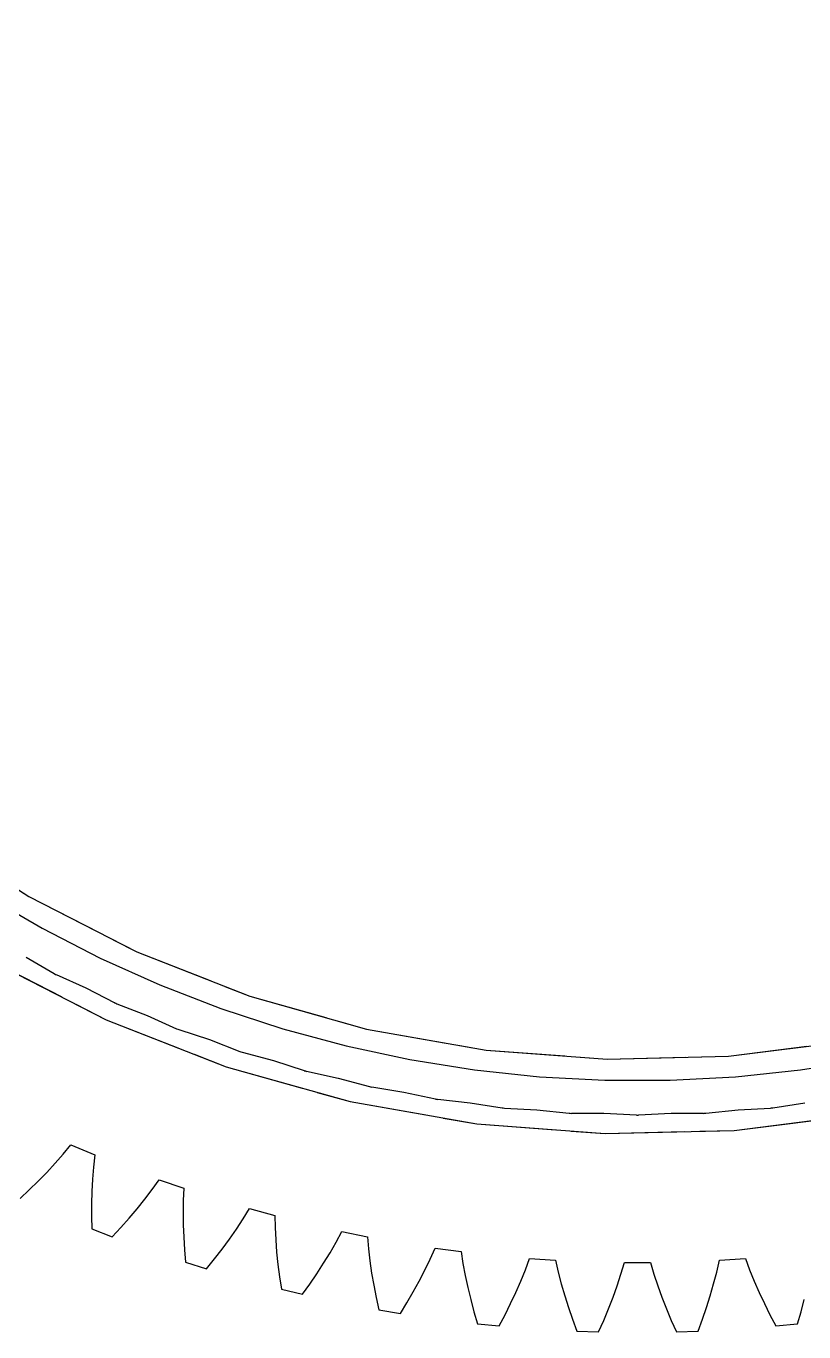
# Model space of a CAD drawing. Header units: millimetres. Extents: x -37 to 135, y -32 to 86.
# Drawn here: x -9.85 to 2.68, y 36.69 to 57.73 of the extents above; entities that cross this region are included whole.
import ezdxf

# ---------------------------------------------------------------- set-up
doc = ezdxf.new("R2010")
doc.units = ezdxf.units.MM
doc.linetypes.add('DASHED', pattern=[1.524, 1.27, -0.254])
doc.layers.add('HIDDEN', color=8, linetype='DASHED')
doc.layers.add('VISIBLE', color=7, linetype='CONTINUOUS')

msp = doc.modelspace()

# ---------------------------------------------------------------- linework, layer by layer
at = {"layer": 'HIDDEN'}
for points in [[(-20.77621, 59.64493), (-20.56973, 57.58144), (-20.15881, 55.54876), (-19.54755, 53.5671), (-18.74201, 51.65615), (-17.75021, 49.8349), (-16.582, 48.12145), (-15.24899, 46.53283), (-13.76443, 45.08483), (-12.14307, 43.79184), (-10.40103, 42.66671), (-8.55562, 41.72062), (-6.62518, 40.96298), (-4.6289, 40.40131), (-2.58661, 40.0412), (-0.51861, 39.88623), (1.55454, 39.93793), (3.61224, 40.19579)], [(-19.38313, 57.76029), (-18.99592, 55.84487), (-18.41992, 53.97752), (-17.66085, 52.17681), (-16.72627, 50.46062), (-15.62544, 48.84601), (-14.36933, 47.34904), (-12.97041, 45.98457), (-11.44258, 44.76616), (-9.80103, 43.70594), (-8.06208, 42.81443), (-6.243, 42.10049), (-4.36187, 41.57122), (-2.43739, 41.23189), (-0.48869, 41.08585), (1.46486, 41.13457), (3.40386, 41.37756)], [(-10.49829, 43.7265), (-9.58884, 43.19608)], [(-10.49829, 43.7265), (-9.58884, 43.19608)], [(-9.58884, 43.19608), (-8.65266, 42.71439)], [(-9.58884, 43.19608), (-8.65266, 42.71439)], [(-9.84537, 42.72828), (-9.39368, 42.46484)], [(-9.84537, 42.72828), (-9.39368, 42.46484)], [(-8.65266, 42.71439), (-7.69237, 42.28278)], [(-8.65266, 42.71439), (-7.69237, 42.28278)], [(-9.39368, 42.46484), (-9.39447, 42.46307)], [(-9.39368, 42.46484), (-9.39447, 42.46307)], [(-9.39447, 42.46307), (-9.37783, 42.45559)], [(-9.39447, 42.46307), (-9.37783, 42.45559)], [(-9.37783, 42.45559), (-9.36206, 42.4464)], [(-9.37783, 42.45559), (-9.36206, 42.4464)], [(-9.36109, 42.44807), (-9.36206, 42.4464)], [(-9.36109, 42.44807), (-9.36206, 42.4464)], [(-9.36109, 42.44807), (-8.88415, 42.23371)], [(-9.36109, 42.44807), (-8.88415, 42.23371)], [(-8.88415, 42.23371), (-8.41918, 41.99447)], [(-8.88415, 42.23371), (-8.41918, 41.99447)], [(-7.69237, 42.28278), (-6.71063, 41.90246)], [(-7.69237, 42.28278), (-6.71063, 41.90246)], [(-8.41918, 41.99447), (-8.41988, 41.99267)], [(-8.41918, 41.99447), (-8.41988, 41.99267)], [(-8.41988, 41.99267), (-8.40286, 41.98607)], [(-8.41988, 41.99267), (-8.40286, 41.98607)], [(-8.40286, 41.98607), (-8.38664, 41.97773)], [(-8.40286, 41.98607), (-8.38664, 41.97773)], [(-8.38575, 41.97945), (-8.38664, 41.97773)], [(-8.38575, 41.97945), (-8.38664, 41.97773)], [(-8.38575, 41.97945), (-7.89816, 41.79055)], [(-8.38575, 41.97945), (-7.89816, 41.79055)], [(-6.71063, 41.90246), (-5.71019, 41.57447)], [(-6.71063, 41.90246), (-5.71019, 41.57447)], [(-7.89816, 41.79055), (-7.42122, 41.57619)], [(-7.89816, 41.79055), (-7.42122, 41.57619)], [(-7.42122, 41.57619), (-7.42182, 41.57435)], [(-7.42122, 41.57619), (-7.42182, 41.57435)], [(-7.42182, 41.57435), (-7.40448, 41.56867)], [(-7.42182, 41.57435), (-7.40448, 41.56867)], [(-7.40448, 41.56867), (-7.38783, 41.56118)], [(-7.40448, 41.56867), (-7.38783, 41.56118)], [(-7.38704, 41.56295), (-7.38783, 41.56118)], [(-7.38704, 41.56295), (-7.38783, 41.56118)], [(-7.38704, 41.56295), (-6.89016, 41.40005)], [(-7.38704, 41.56295), (-6.89016, 41.40005)], [(-5.71019, 41.57447), (-4.69383, 41.29974)], [(-5.71019, 41.57447), (-4.69383, 41.29974)], [(-6.89016, 41.40005), (-6.40257, 41.21116)], [(-6.89016, 41.40005), (-6.40257, 41.21116)], [(-4.69383, 41.29974), (-3.6644, 41.07903)], [(-4.69383, 41.29974), (-3.6644, 41.07903)], [(-6.40257, 41.21116), (-6.40307, 41.20929)], [(-6.40257, 41.21116), (-6.40307, 41.20929)], [(-6.40307, 41.20929), (-6.38546, 41.20453)], [(-6.40307, 41.20929), (-6.38546, 41.20453)], [(-6.38546, 41.20453), (-6.36844, 41.19794)], [(-6.38546, 41.20453), (-6.36844, 41.19794)], [(-6.36774, 41.19974), (-6.36844, 41.19794)], [(-6.36774, 41.19974), (-6.36844, 41.19794)], [(-6.36774, 41.19974), (-5.86295, 41.06329)], [(-6.36774, 41.19974), (-5.86295, 41.06329)], [(-5.86295, 41.06329), (-5.36607, 40.90039)], [(-5.86295, 41.06329), (-5.36607, 40.90039)], [(-3.6644, 41.07903), (-2.62475, 40.91296)], [(-3.6644, 41.07903), (-2.62475, 40.91296)], [(2.62475, 40.91296), (3.6644, 41.07903)], [(2.62475, 40.91296), (3.6644, 41.07903)], [(-5.36607, 40.90039), (-5.36648, 40.8985)], [(-5.36607, 40.90039), (-5.36648, 40.8985)], [(-5.36648, 40.8985), (-5.34864, 40.89468)], [(-5.36648, 40.8985), (-5.34864, 40.89468)], [(-5.34864, 40.89468), (-5.3313, 40.88899)], [(-5.34864, 40.89468), (-5.3313, 40.88899)], [(-5.33069, 40.89083), (-5.3313, 40.88899)], [(-5.33069, 40.89083), (-5.3313, 40.88899)], [(-5.33069, 40.89083), (-4.81941, 40.78121)], [(-5.33069, 40.89083), (-4.81941, 40.78121)], [(-2.62475, 40.91296), (-1.57778, 40.80199)], [(-2.62475, 40.91296), (-1.57778, 40.80199)], [(1.57778, 40.80199), (2.62475, 40.91296)], [(1.57778, 40.80199), (2.62475, 40.91296)], [(-4.81941, 40.78121), (-4.31462, 40.64476)], [(-4.81941, 40.78121), (-4.31462, 40.64476)], [(-4.31462, 40.64476), (-4.31493, 40.64285)], [(-4.31462, 40.64476), (-4.31493, 40.64285)], [(-4.31493, 40.64285), (-4.29691, 40.63997)], [(-4.31493, 40.64285), (-4.29691, 40.63997)], [(-4.29691, 40.63997), (-4.27929, 40.63521)], [(-4.29691, 40.63997), (-4.27929, 40.63521)], [(-4.27879, 40.63708), (-4.27929, 40.63521)], [(-4.27879, 40.63708), (-4.27929, 40.63521)], [(-4.27879, 40.63708), (-3.76243, 40.5546)], [(-4.27879, 40.63708), (-3.76243, 40.5546)], [(-1.57778, 40.80199), (-0.52642, 40.74643)], [(-1.57778, 40.80199), (-0.52642, 40.74643)], [(-0.52642, 40.74643), (0.52642, 40.74643)], [(-0.52642, 40.74643), (0.52642, 40.74643)], [(0.52642, 40.74643), (1.57778, 40.80199)], [(0.52642, 40.74643), (1.57778, 40.80199)], [(-3.76243, 40.5546), (-3.25115, 40.44498)], [(-3.76243, 40.5546), (-3.25115, 40.44498)], [(-3.25115, 40.44498), (-3.25135, 40.44306)], [(-3.25115, 40.44498), (-3.25135, 40.44306)], [(-3.25135, 40.44306), (-3.2332, 40.44113)], [(-3.25135, 40.44306), (-3.2332, 40.44113)], [(-3.2332, 40.44113), (-3.21536, 40.43731)], [(-3.2332, 40.44113), (-3.21536, 40.43731)], [(-3.21496, 40.4392), (-3.21536, 40.43731)], [(-3.21496, 40.4392), (-3.21536, 40.43731)], [(-3.21496, 40.4392), (-2.69497, 40.38408)], [(-3.21496, 40.4392), (-2.69497, 40.38408)], [(-2.69497, 40.38408), (-2.17861, 40.3016)], [(-2.69497, 40.38408), (-2.17861, 40.3016)], [(-2.17861, 40.3016), (-2.17871, 40.29967)], [(-2.17861, 40.3016), (-2.17871, 40.29967)], [(-2.17871, 40.29967), (-2.16049, 40.29871)], [(-2.17871, 40.29967), (-2.16049, 40.29871)], [(-2.16049, 40.29871), (-2.14247, 40.29583)], [(-2.16049, 40.29871), (-2.14247, 40.29583)], [(-2.14216, 40.29774), (-2.14247, 40.29583)], [(-2.14216, 40.29774), (-2.14247, 40.29583)], [(-2.14216, 40.29774), (-1.61999, 40.27014)], [(-2.14216, 40.29774), (-1.61999, 40.27014)], [(-1.61999, 40.27014), (-1.1, 40.21503)], [(-1.61999, 40.27014), (-1.1, 40.21503)], [(-1.1, 40.21503), (-1.1, 40.21309)], [(-1.1, 40.21503), (-1.1, 40.21309)], [(-1.1, 40.21309), (-1.08175, 40.21309)], [(-1.1, 40.21309), (-1.08175, 40.21309)], [(-1.08175, 40.21309), (-1.06361, 40.21117)], [(-1.08175, 40.21309), (-1.06361, 40.21117)], [(-1.0634, 40.21309), (-1.06361, 40.21117)], [(-1.0634, 40.21309), (-1.06361, 40.21117)], [(-1.0634, 40.21309), (-0.5405, 40.21309)], [(-1.0634, 40.21309), (-0.5405, 40.21309)], [(-0.5405, 40.21309), (-0.01832, 40.1855)], [(-0.5405, 40.21309), (-0.01832, 40.1855)], [(0.01832, 40.1855), (0.5405, 40.21309)], [(0.01832, 40.1855), (0.5405, 40.21309)], [(0.5405, 40.21309), (1.0634, 40.21309)], [(0.5405, 40.21309), (1.0634, 40.21309)], [(1.0634, 40.21309), (1.06361, 40.21117)], [(1.0634, 40.21309), (1.06361, 40.21117)], [(1.06361, 40.21117), (1.08175, 40.21309)], [(1.06361, 40.21117), (1.08175, 40.21309)], [(1.08175, 40.21309), (1.1, 40.21309)], [(1.08175, 40.21309), (1.1, 40.21309)], [(1.1, 40.21503), (1.61999, 40.27014)], [(1.1, 40.21503), (1.61999, 40.27014)], [(1.1, 40.21503), (1.1, 40.21309)], [(1.1, 40.21503), (1.1, 40.21309)], [(1.61999, 40.27014), (2.14216, 40.29774)], [(1.61999, 40.27014), (2.14216, 40.29774)], [(2.14216, 40.29774), (2.14247, 40.29583)], [(2.14216, 40.29774), (2.14247, 40.29583)], [(2.14247, 40.29583), (2.16049, 40.29871)], [(2.14247, 40.29583), (2.16049, 40.29871)], [(2.16049, 40.29871), (2.17871, 40.29967)], [(2.16049, 40.29871), (2.17871, 40.29967)], [(2.17861, 40.3016), (2.69497, 40.38408)], [(2.17861, 40.3016), (2.69497, 40.38408)], [(2.17861, 40.3016), (2.17871, 40.29967)], [(2.17861, 40.3016), (2.17871, 40.29967)], [(-0.01832, 40.1855), (-0.01822, 40.18357)], [(-0.01832, 40.1855), (-0.01822, 40.18357)], [(-0.01822, 40.18357), (0, 40.18453)], [(-0.01822, 40.18357), (0, 40.18453)], [(0, 40.18453), (0.01822, 40.18357)], [(0, 40.18453), (0.01822, 40.18357)], [(0.01832, 40.1855), (0.01822, 40.18357)], [(0.01832, 40.1855), (0.01822, 40.18357)], [(-9.24713, 39.55437), (-9.12301, 39.70478)], [(-9.12301, 39.70478), (-8.73655, 39.54091)], [(-9.51129, 39.261), (-9.37669, 39.40648)], [(-9.37669, 39.40648), (-9.24713, 39.55437)], [(-8.73655, 39.54091), (-8.75838, 39.34712)], [(-9.65066, 39.11784), (-9.51129, 39.261)], [(-8.77462, 39.15118), (-8.78562, 38.95329)], [(-8.75838, 39.34712), (-8.77462, 39.15118)], [(-9.94276, 38.83826), (-9.79455, 38.97694)], [(-9.79455, 38.97694), (-9.65066, 39.11784)], [(-8.78562, 38.95329), (-8.79164, 38.75359)], [(-7.93471, 38.8277), (-7.81532, 38.98391)], [(-7.81532, 38.98391), (-7.70153, 39.14228)], [(-7.70153, 39.14228), (-7.30498, 39.00458)], [(-7.30498, 39.00458), (-7.31382, 38.80977)], [(-8.79164, 38.75359), (-8.79289, 38.5522)], [(-8.0593, 38.67355), (-7.93471, 38.8277)], [(-7.31382, 38.80977), (-7.31694, 38.61319)], [(-8.79289, 38.5522), (-8.78955, 38.34925)], [(-8.32295, 38.37121), (-8.18879, 38.5214)], [(-8.18879, 38.5214), (-8.0593, 38.67355)], [(-7.31694, 38.61319), (-7.31469, 38.415)], [(-6.34861, 38.51036), (-6.24564, 38.67597)], [(-6.24564, 38.67597), (-5.84079, 38.56507)], [(-5.84079, 38.56507), (-5.8366, 38.3701)], [(-8.78955, 38.34925), (-8.46156, 38.22293)], [(-8.46156, 38.22293), (-8.32295, 38.37121)], [(-7.31469, 38.415), (-7.30736, 38.21534)], [(-6.57131, 38.1844), (-6.4573, 38.34652)], [(-6.4573, 38.34652), (-6.34861, 38.51036)], [(-5.8366, 38.3701), (-5.82657, 38.17375)], [(-4.85354, 38.13583), (-4.76187, 38.30795)], [(-4.76187, 38.30795), (-4.35051, 38.22434)], [(-7.30736, 38.21534), (-7.29516, 38.01432)], [(-6.69035, 38.02394), (-6.57131, 38.1844)], [(-5.82657, 38.17375), (-5.8111, 37.97615)], [(-4.95104, 37.9651), (-4.85354, 38.13583)], [(-4.35051, 38.22434), (-4.3333, 38.03009)], [(-7.29516, 38.01432), (-7.27827, 37.81205)], [(-6.81418, 37.86512), (-6.69035, 38.02394)], [(-5.8111, 37.97615), (-5.79045, 37.77743)], [(-5.05398, 37.79572), (-4.95104, 37.9651)], [(-4.3333, 38.03009), (-4.31019, 37.83484)], [(-3.3368, 37.862), (-3.25682, 38.03986)], [(-3.25682, 38.03986), (-2.8408, 37.98391)], [(-2.8408, 37.98391), (-2.81066, 37.79124)], [(-7.27827, 37.81205), (-6.94258, 37.70792)], [(-6.94258, 37.70792), (-6.81418, 37.86512)], [(-5.79045, 37.77743), (-5.76485, 37.57768)], [(-5.16203, 37.62767), (-5.05398, 37.79572)], [(-4.31019, 37.83484), (-4.28155, 37.63872)], [(-3.51407, 37.50926), (-3.42268, 37.68514)], [(-3.42268, 37.68514), (-3.3368, 37.862)], [(-2.81066, 37.79124), (-2.77455, 37.59797)], [(-1.87902, 37.50788), (-1.80515, 37.69008)], [(-1.80515, 37.69008), (-1.73724, 37.87289)], [(-1.73724, 37.87289), (-1.3184, 37.84485)], [(-1.3184, 37.84485), (-1.27546, 37.65462)], [(-0.26544, 37.62085), (-0.20989, 37.80779)], [(-0.20989, 37.80779), (0.20989, 37.80779)], [(0.20989, 37.80779), (0.26544, 37.62085)], [(1.27546, 37.65462), (1.3184, 37.84485)], [(1.3184, 37.84485), (1.73724, 37.87289)], [(1.73724, 37.87289), (1.80515, 37.69008)], [(1.80515, 37.69008), (1.87902, 37.50788)], [(-5.76485, 37.57768), (-5.73448, 37.37698)], [(-5.39259, 37.29551), (-5.27497, 37.46093)], [(-5.27497, 37.46093), (-5.16203, 37.62767)], [(-4.28155, 37.63872), (-4.24767, 37.44182)], [(-3.61066, 37.33437), (-3.51407, 37.50926)], [(-2.77455, 37.59797), (-2.73288, 37.4042)], [(-1.95846, 37.3263), (-1.87902, 37.50788)], [(-1.27546, 37.65462), (-1.22653, 37.4642)], [(-1.22653, 37.4642), (-1.172, 37.27365)], [(-0.32698, 37.43413), (-0.26544, 37.62085)], [(0.26544, 37.62085), (0.32698, 37.43413)], [(1.172, 37.27365), (1.22653, 37.4642)], [(1.22653, 37.4642), (1.27546, 37.65462)], [(1.87902, 37.50788), (1.95846, 37.3263)], [(-5.73448, 37.37698), (-5.39259, 37.29551)], [(-4.24767, 37.44182), (-4.20879, 37.24422)], [(-3.71221, 37.16046), (-3.61066, 37.33437)], [(-2.73288, 37.4042), (-2.68592, 37.21)], [(-2.04316, 37.14534), (-1.95846, 37.3263)], [(-1.172, 37.27365), (-1.11218, 37.08302)], [(-0.39411, 37.24764), (-0.32698, 37.43413)], [(0.32698, 37.43413), (0.39411, 37.24764)], [(1.11218, 37.08302), (1.172, 37.27365)], [(1.95846, 37.3263), (2.04316, 37.14534)], [(-4.20879, 37.24422), (-4.16508, 37.046)], [(-4.16508, 37.046), (-3.81851, 36.98755)], [(-3.81851, 36.98755), (-3.71221, 37.16046)], [(-2.68592, 37.21), (-2.63393, 37.01545)], [(-2.13286, 36.96504), (-2.04316, 37.14534)], [(-1.11218, 37.08302), (-1.04731, 36.89237)], [(-0.54399, 36.87554), (-0.46653, 37.06143)], [(-0.46653, 37.06143), (-0.39411, 37.24764)], [(0.39411, 37.24764), (0.46653, 37.06143)], [(0.46653, 37.06143), (0.54399, 36.87554)], [(1.04731, 36.89237), (1.11218, 37.08302)], [(2.04316, 37.14534), (2.13286, 36.96504)], [(2.63393, 37.01545), (2.68592, 37.21)], [(-2.63393, 37.01545), (-2.57708, 36.82059)], [(-2.22738, 36.78541), (-2.13286, 36.96504)], [(-1.04731, 36.89237), (-0.97757, 36.70174)], [(-0.6263, 36.69), (-0.54399, 36.87554)], [(0.54399, 36.87554), (0.6263, 36.69)], [(0.97757, 36.70174), (1.04731, 36.89237)], [(2.13286, 36.96504), (2.22738, 36.78541)], [(2.57708, 36.82059), (2.63393, 37.01545)], [(-2.57708, 36.82059), (-2.22738, 36.78541)], [(-0.97757, 36.70174), (-0.6263, 36.69)], [(0.6263, 36.69), (0.97757, 36.70174)], [(2.22738, 36.78541), (2.57708, 36.82059)]]:
    msp.add_lwpolyline(points, dxfattribs=at)
at = {"layer": 'VISIBLE'}
for points in [[(-20.77621, 59.64493), (-20.56973, 57.58144), (-20.15881, 55.54876), (-19.54755, 53.5671), (-18.74201, 51.65615), (-17.75021, 49.8349), (-16.582, 48.12145), (-15.24899, 46.53283), (-13.76443, 45.08483), (-12.14307, 43.79184), (-10.40103, 42.66671), (-8.55562, 41.72062), (-6.62518, 40.96298), (-4.6289, 40.40131), (-2.58661, 40.0412), (-0.51861, 39.88623), (1.55454, 39.93793), (3.61224, 40.19579)], [(-19.38313, 57.76029), (-18.99592, 55.84487), (-18.41992, 53.97752), (-17.66085, 52.17681), (-16.72627, 50.46062), (-15.62544, 48.84601), (-14.36933, 47.34904), (-12.97041, 45.98457), (-11.44258, 44.76616), (-9.80103, 43.70594), (-8.06208, 42.81443), (-6.243, 42.10049), (-4.36187, 41.57122), (-2.43739, 41.23189), (-0.48869, 41.08585), (1.46486, 41.13457), (3.40386, 41.37756)], [(-9.24713, 39.55437), (-9.12301, 39.70478)], [(-9.12301, 39.70478), (-8.73655, 39.54091)], [(-9.51129, 39.261), (-9.37669, 39.40648)], [(-9.37669, 39.40648), (-9.24713, 39.55437)], [(-8.73655, 39.54091), (-8.75838, 39.34712)], [(-9.65066, 39.11784), (-9.51129, 39.261)], [(-8.77462, 39.15118), (-8.78562, 38.95329)], [(-8.75838, 39.34712), (-8.77462, 39.15118)], [(-9.94276, 38.83826), (-9.79455, 38.97694)], [(-9.79455, 38.97694), (-9.65066, 39.11784)], [(-8.78562, 38.95329), (-8.79164, 38.75359)], [(-7.93471, 38.8277), (-7.81532, 38.98391)], [(-7.81532, 38.98391), (-7.70153, 39.14228)], [(-7.70153, 39.14228), (-7.30498, 39.00458)], [(-7.30498, 39.00458), (-7.31382, 38.80977)], [(-8.79164, 38.75359), (-8.79289, 38.5522)], [(-8.0593, 38.67355), (-7.93471, 38.8277)], [(-7.31382, 38.80977), (-7.31694, 38.61319)], [(-8.79289, 38.5522), (-8.78955, 38.34925)], [(-8.32295, 38.37121), (-8.18879, 38.5214)], [(-8.18879, 38.5214), (-8.0593, 38.67355)], [(-7.31694, 38.61319), (-7.31469, 38.415)], [(-6.34861, 38.51036), (-6.24564, 38.67597)], [(-6.24564, 38.67597), (-5.84079, 38.56507)], [(-5.84079, 38.56507), (-5.8366, 38.3701)], [(-8.78955, 38.34925), (-8.46156, 38.22293)], [(-8.46156, 38.22293), (-8.32295, 38.37121)], [(-7.31469, 38.415), (-7.30736, 38.21534)], [(-6.57131, 38.1844), (-6.4573, 38.34652)], [(-6.4573, 38.34652), (-6.34861, 38.51036)], [(-5.8366, 38.3701), (-5.82657, 38.17375)], [(-4.85354, 38.13583), (-4.76187, 38.30795)], [(-4.76187, 38.30795), (-4.35051, 38.22434)], [(-7.30736, 38.21534), (-7.29516, 38.01432)], [(-6.69035, 38.02394), (-6.57131, 38.1844)], [(-5.82657, 38.17375), (-5.8111, 37.97615)], [(-4.95104, 37.9651), (-4.85354, 38.13583)], [(-4.35051, 38.22434), (-4.3333, 38.03009)], [(-7.29516, 38.01432), (-7.27827, 37.81205)], [(-6.81418, 37.86512), (-6.69035, 38.02394)], [(-5.8111, 37.97615), (-5.79045, 37.77743)], [(-5.05398, 37.79572), (-4.95104, 37.9651)], [(-4.3333, 38.03009), (-4.31019, 37.83484)], [(-3.3368, 37.862), (-3.25682, 38.03986)], [(-3.25682, 38.03986), (-2.8408, 37.98391)], [(-2.8408, 37.98391), (-2.81066, 37.79124)], [(-7.27827, 37.81205), (-6.94258, 37.70792)], [(-6.94258, 37.70792), (-6.81418, 37.86512)], [(-5.79045, 37.77743), (-5.76485, 37.57768)], [(-5.16203, 37.62767), (-5.05398, 37.79572)], [(-4.31019, 37.83484), (-4.28155, 37.63872)], [(-3.51407, 37.50926), (-3.42268, 37.68514)], [(-3.42268, 37.68514), (-3.3368, 37.862)], [(-2.81066, 37.79124), (-2.77455, 37.59797)], [(-1.87902, 37.50788), (-1.80515, 37.69008)], [(-1.80515, 37.69008), (-1.73724, 37.87289)], [(-1.73724, 37.87289), (-1.3184, 37.84485)], [(-1.3184, 37.84485), (-1.27546, 37.65462)], [(-0.26544, 37.62085), (-0.20989, 37.80779)], [(-0.20989, 37.80779), (0.20989, 37.80779)], [(0.20989, 37.80779), (0.26544, 37.62085)], [(1.27546, 37.65462), (1.3184, 37.84485)], [(1.3184, 37.84485), (1.73724, 37.87289)], [(1.73724, 37.87289), (1.80515, 37.69008)], [(1.80515, 37.69008), (1.87902, 37.50788)], [(-5.76485, 37.57768), (-5.73448, 37.37698)], [(-5.39259, 37.29551), (-5.27497, 37.46093)], [(-5.27497, 37.46093), (-5.16203, 37.62767)], [(-4.28155, 37.63872), (-4.24767, 37.44182)], [(-3.61066, 37.33437), (-3.51407, 37.50926)], [(-2.77455, 37.59797), (-2.73288, 37.4042)], [(-1.95846, 37.3263), (-1.87902, 37.50788)], [(-1.27546, 37.65462), (-1.22653, 37.4642)], [(-1.22653, 37.4642), (-1.172, 37.27365)], [(-0.32698, 37.43413), (-0.26544, 37.62085)], [(0.26544, 37.62085), (0.32698, 37.43413)], [(1.172, 37.27365), (1.22653, 37.4642)], [(1.22653, 37.4642), (1.27546, 37.65462)], [(1.87902, 37.50788), (1.95846, 37.3263)], [(-5.73448, 37.37698), (-5.39259, 37.29551)], [(-4.24767, 37.44182), (-4.20879, 37.24422)], [(-3.71221, 37.16046), (-3.61066, 37.33437)], [(-2.73288, 37.4042), (-2.68592, 37.21)], [(-2.04316, 37.14534), (-1.95846, 37.3263)], [(-1.172, 37.27365), (-1.11218, 37.08302)], [(-0.39411, 37.24764), (-0.32698, 37.43413)], [(0.32698, 37.43413), (0.39411, 37.24764)], [(1.11218, 37.08302), (1.172, 37.27365)], [(1.95846, 37.3263), (2.04316, 37.14534)], [(-4.20879, 37.24422), (-4.16508, 37.046)], [(-4.16508, 37.046), (-3.81851, 36.98755)], [(-3.81851, 36.98755), (-3.71221, 37.16046)], [(-2.68592, 37.21), (-2.63393, 37.01545)], [(-2.13286, 36.96504), (-2.04316, 37.14534)], [(-1.11218, 37.08302), (-1.04731, 36.89237)], [(-0.54399, 36.87554), (-0.46653, 37.06143)], [(-0.46653, 37.06143), (-0.39411, 37.24764)], [(0.39411, 37.24764), (0.46653, 37.06143)], [(0.46653, 37.06143), (0.54399, 36.87554)], [(1.04731, 36.89237), (1.11218, 37.08302)], [(2.04316, 37.14534), (2.13286, 36.96504)], [(2.63393, 37.01545), (2.68592, 37.21)], [(-2.63393, 37.01545), (-2.57708, 36.82059)], [(-2.22738, 36.78541), (-2.13286, 36.96504)], [(-1.04731, 36.89237), (-0.97757, 36.70174)], [(-0.6263, 36.69), (-0.54399, 36.87554)], [(0.54399, 36.87554), (0.6263, 36.69)], [(0.97757, 36.70174), (1.04731, 36.89237)], [(2.13286, 36.96504), (2.22738, 36.78541)], [(2.57708, 36.82059), (2.63393, 37.01545)], [(-2.57708, 36.82059), (-2.22738, 36.78541)], [(-0.97757, 36.70174), (-0.6263, 36.69)], [(0.6263, 36.69), (0.97757, 36.70174)], [(2.22738, 36.78541), (2.57708, 36.82059)]]:
    msp.add_lwpolyline(points, dxfattribs=at)

doc.saveas('drawing.dxf')
